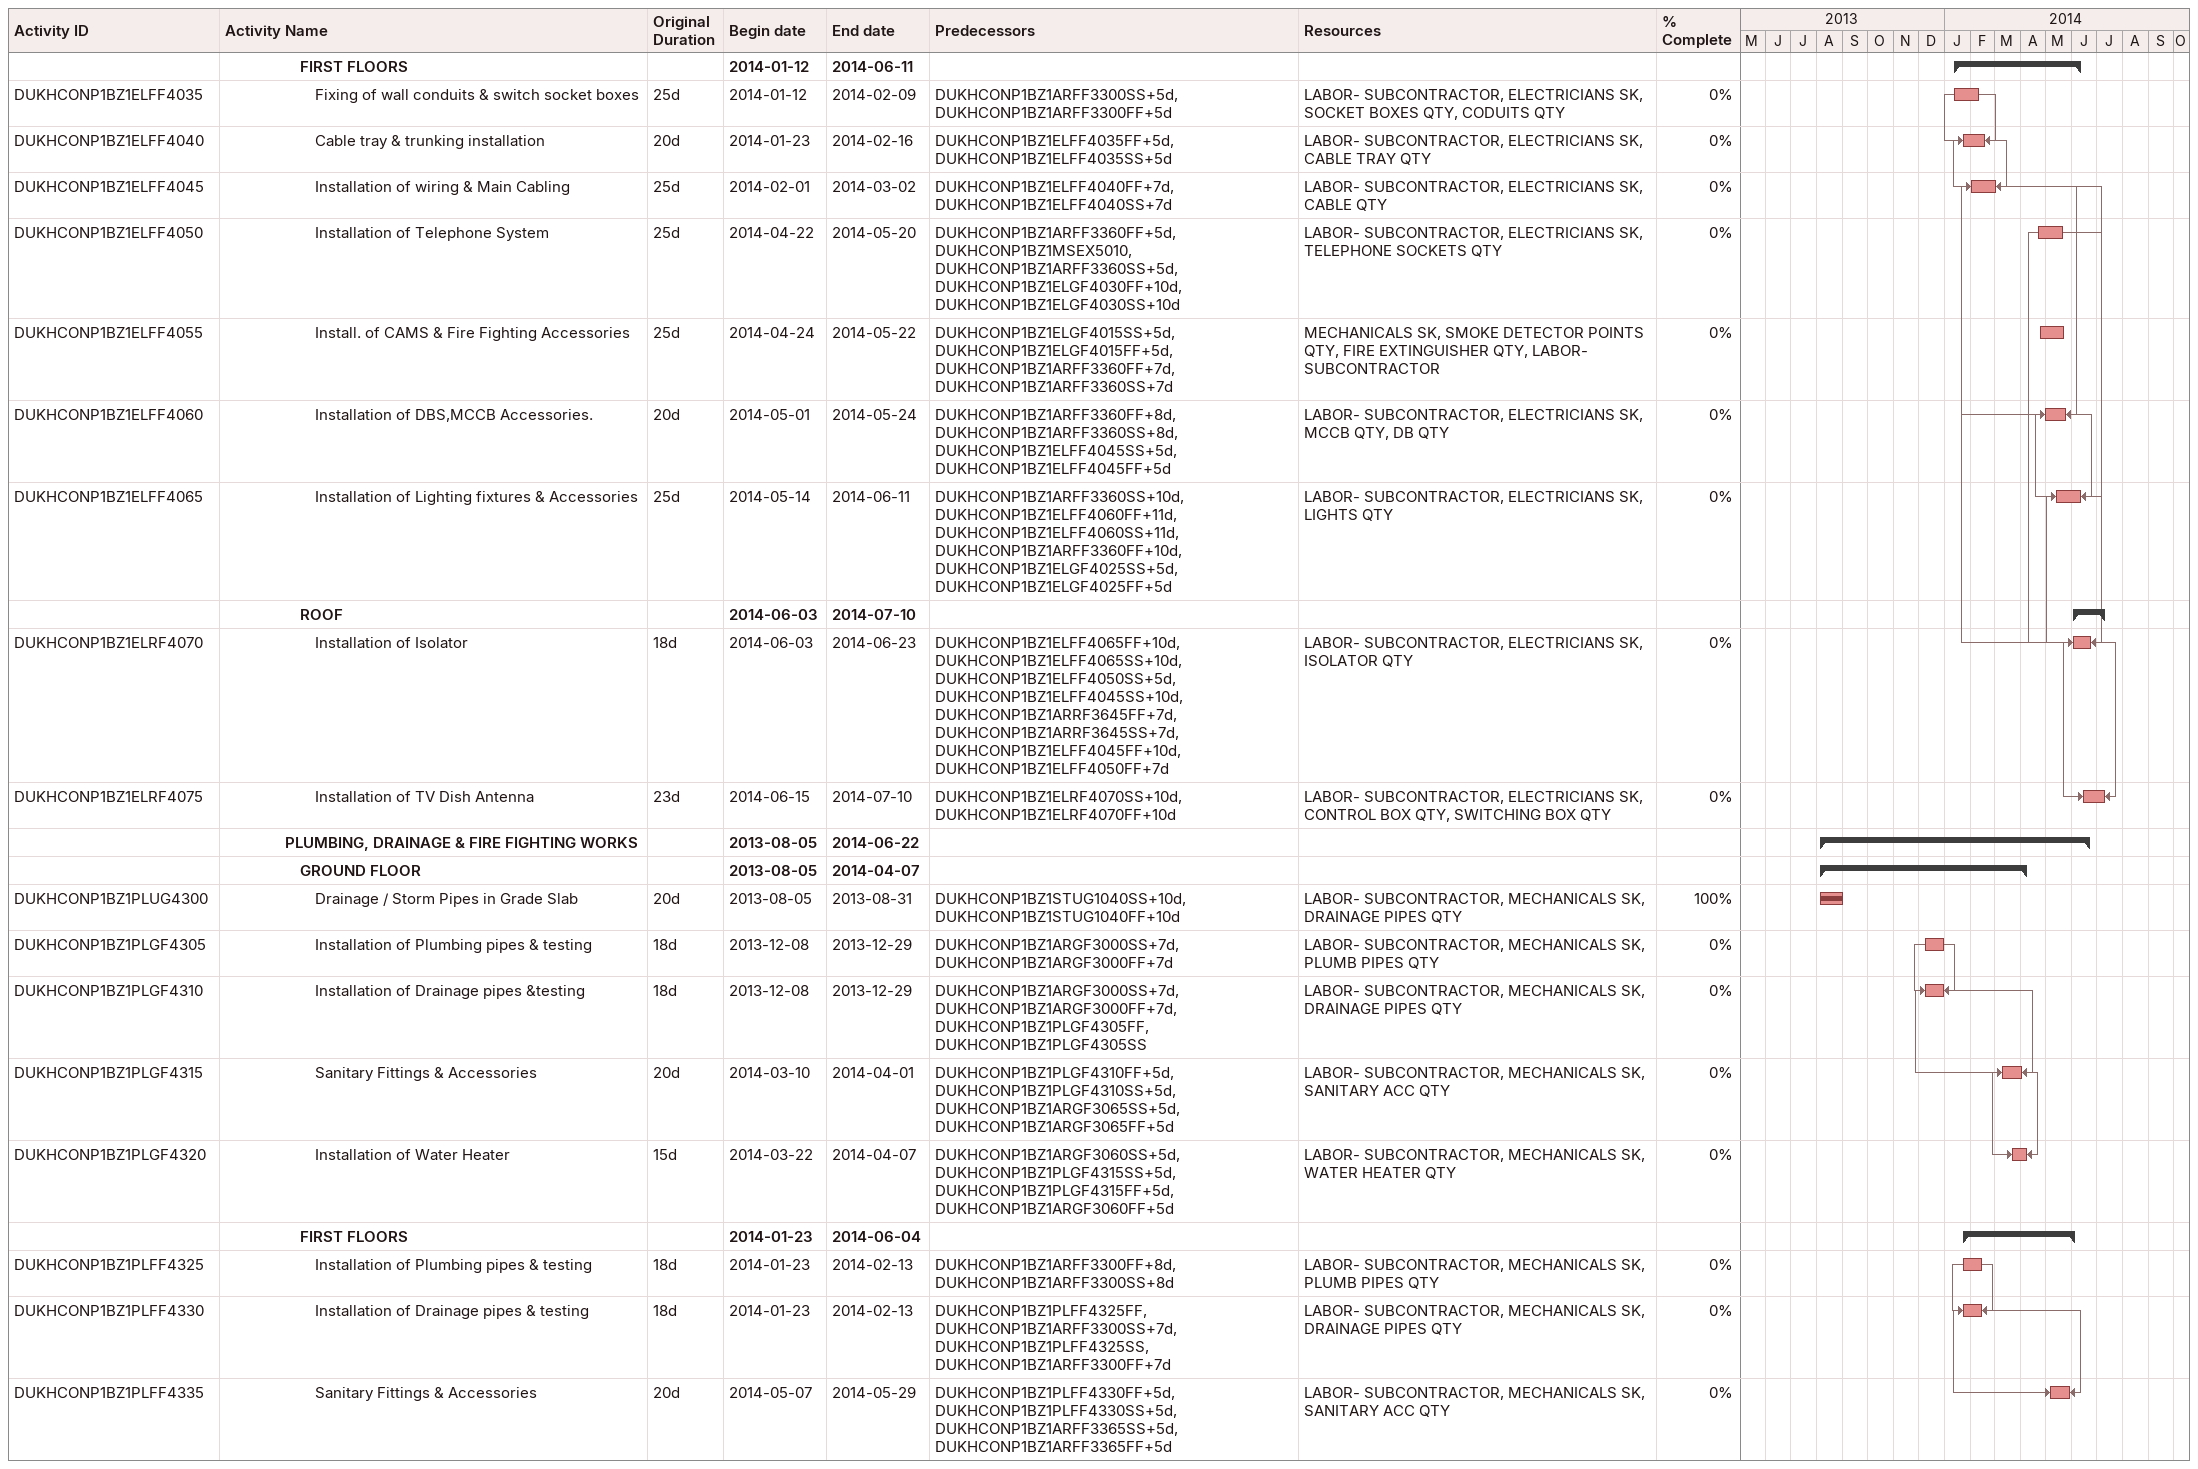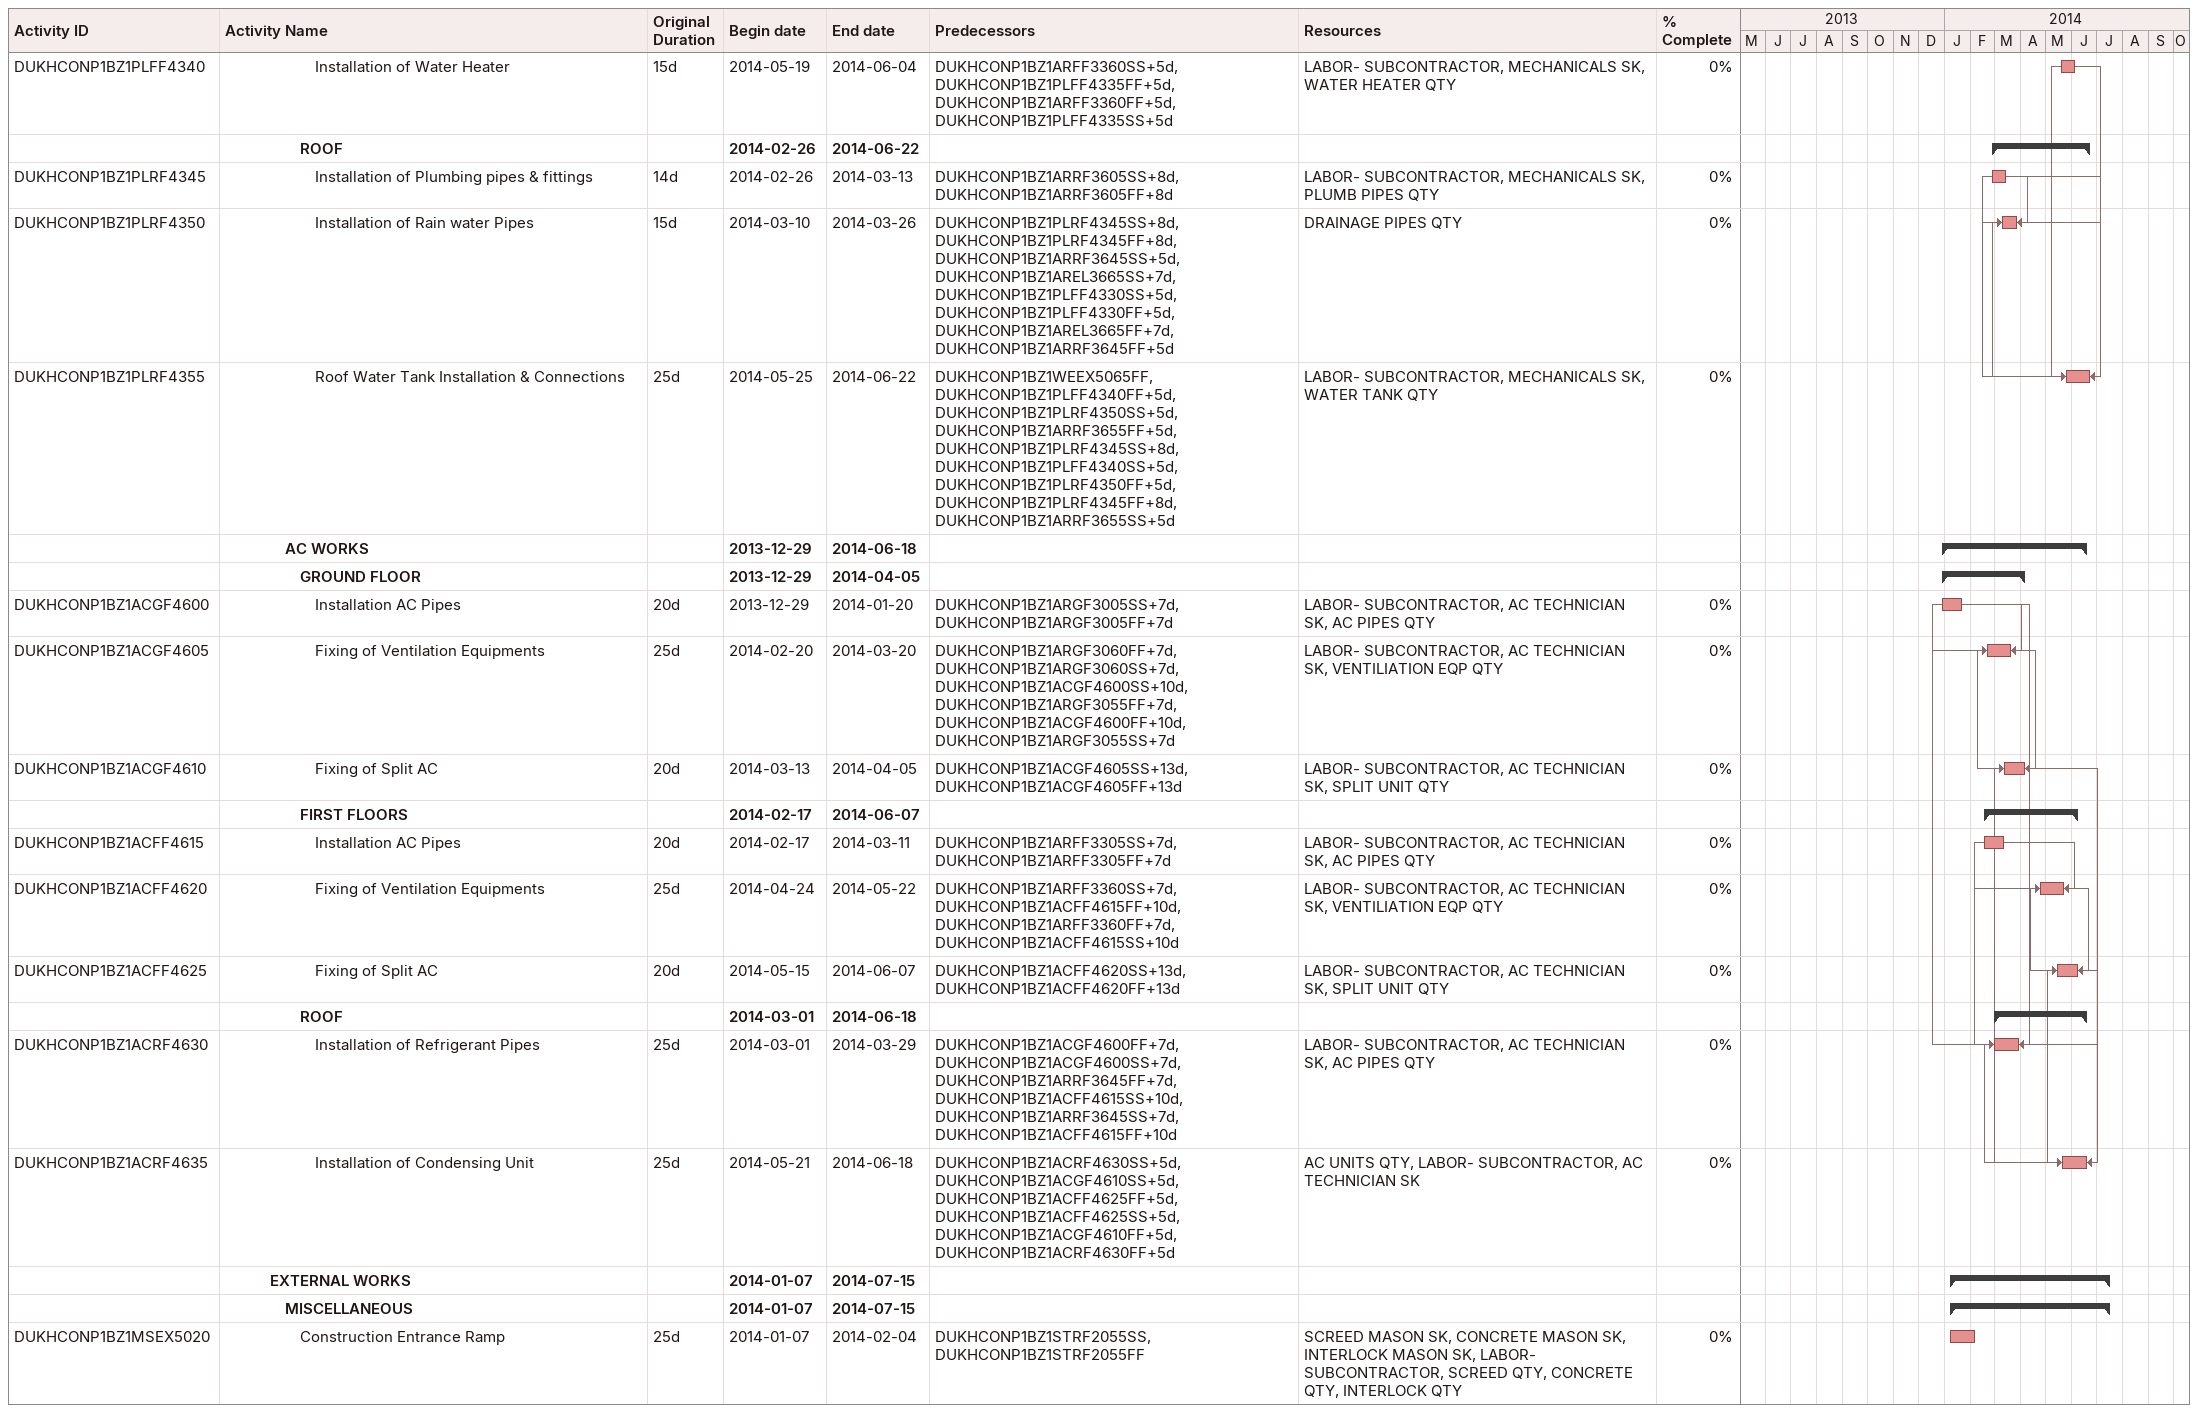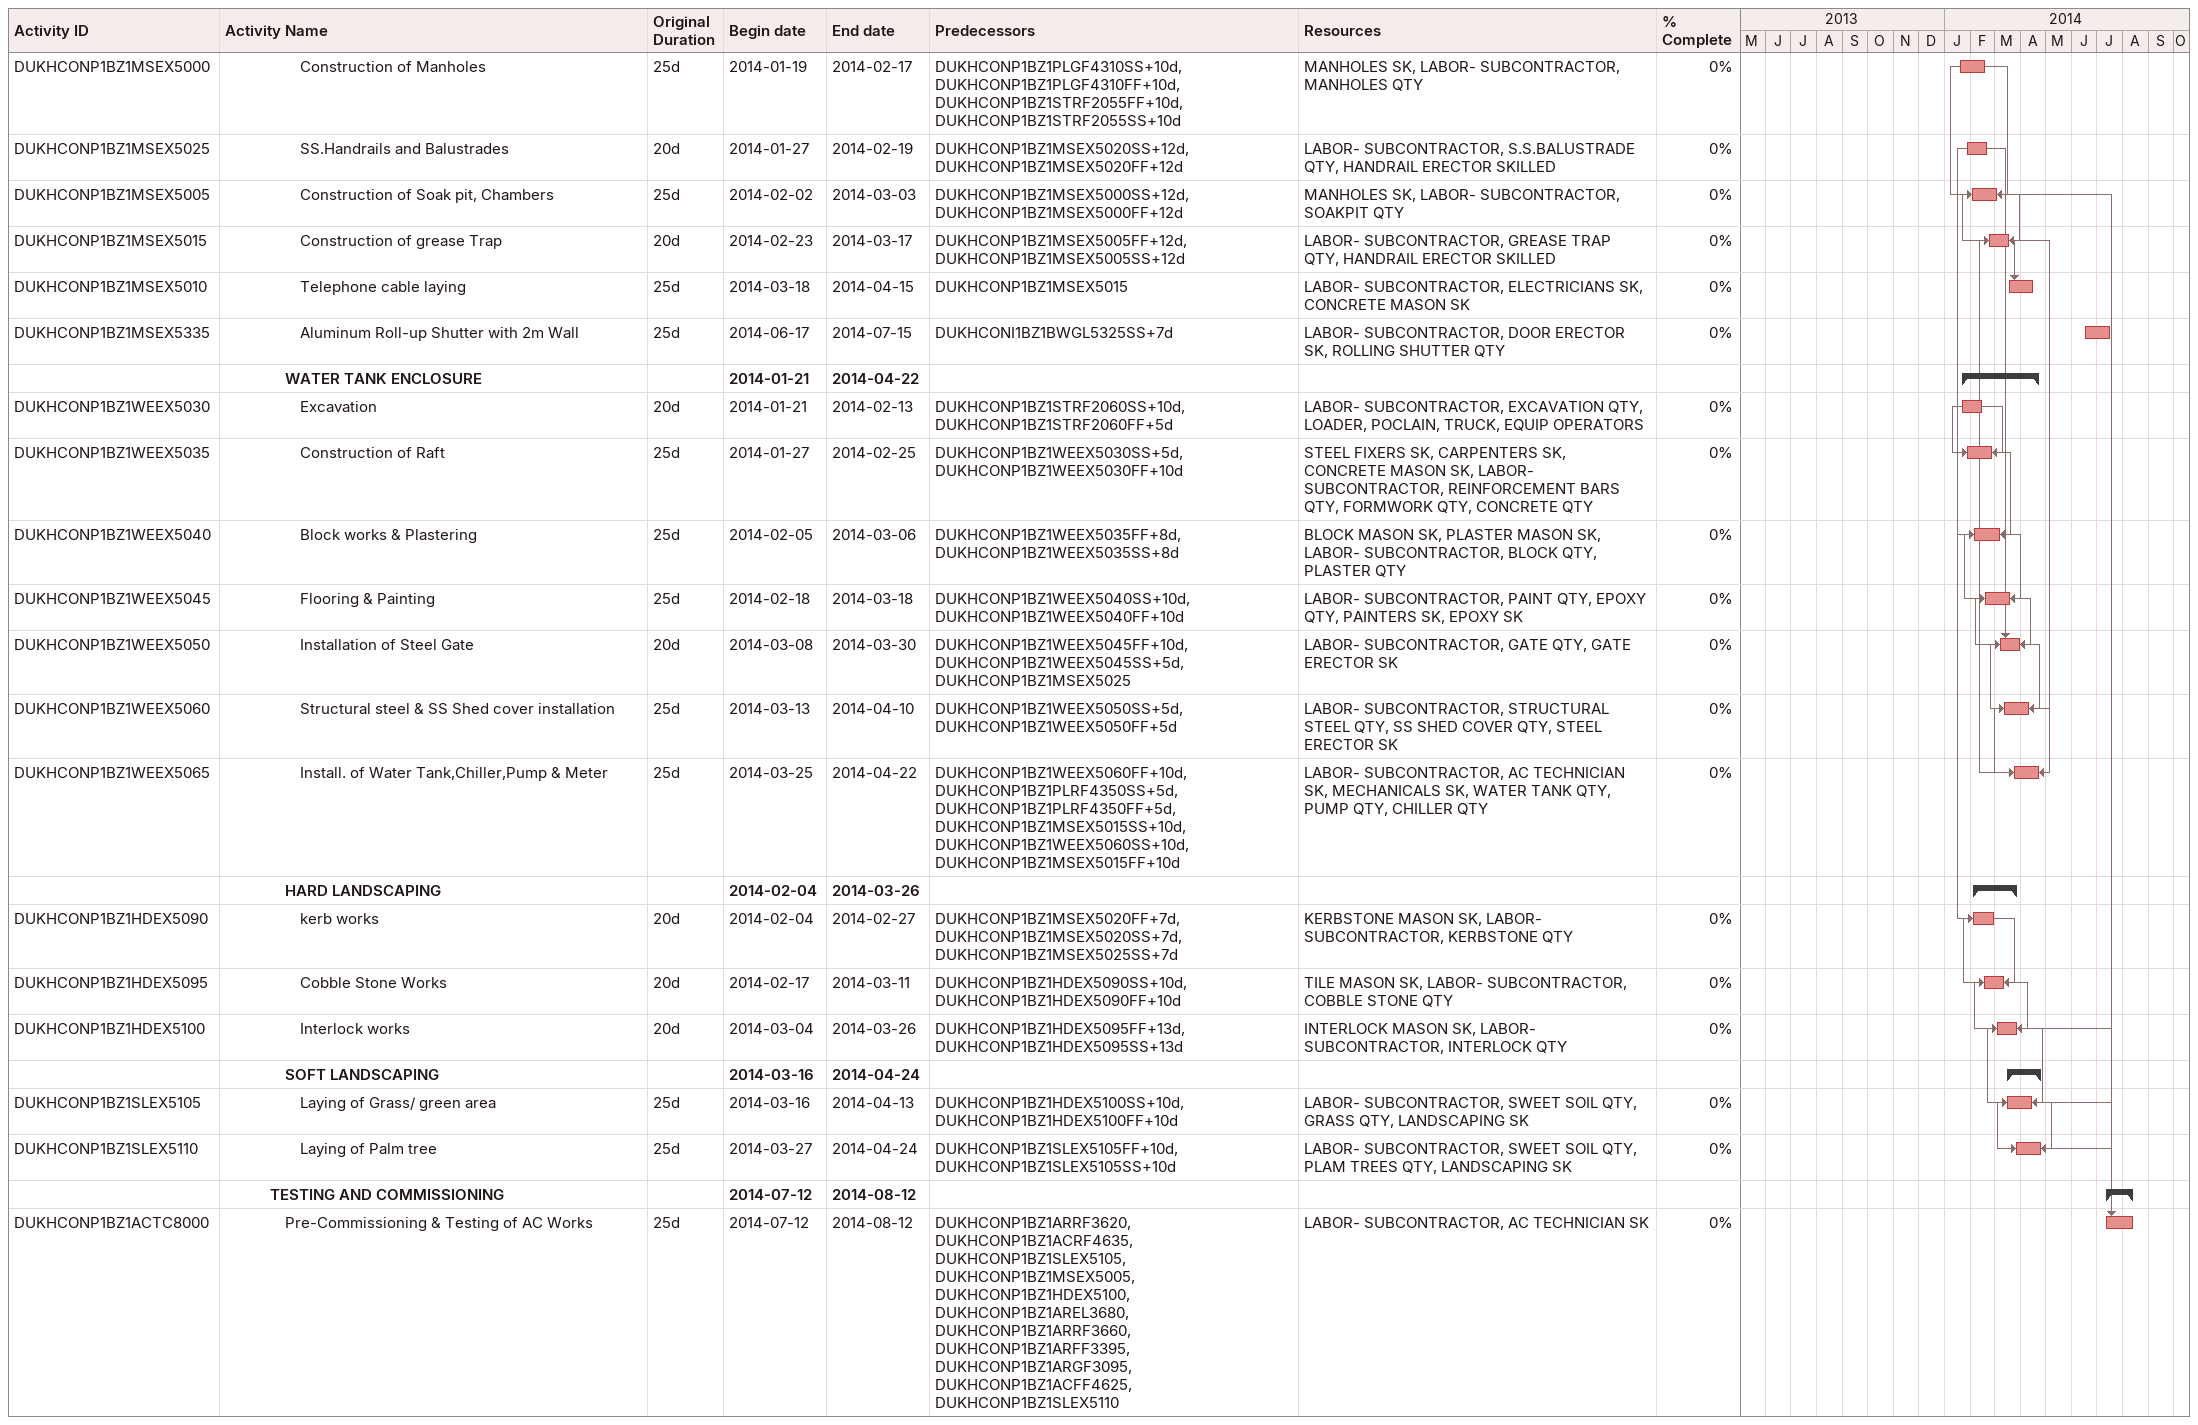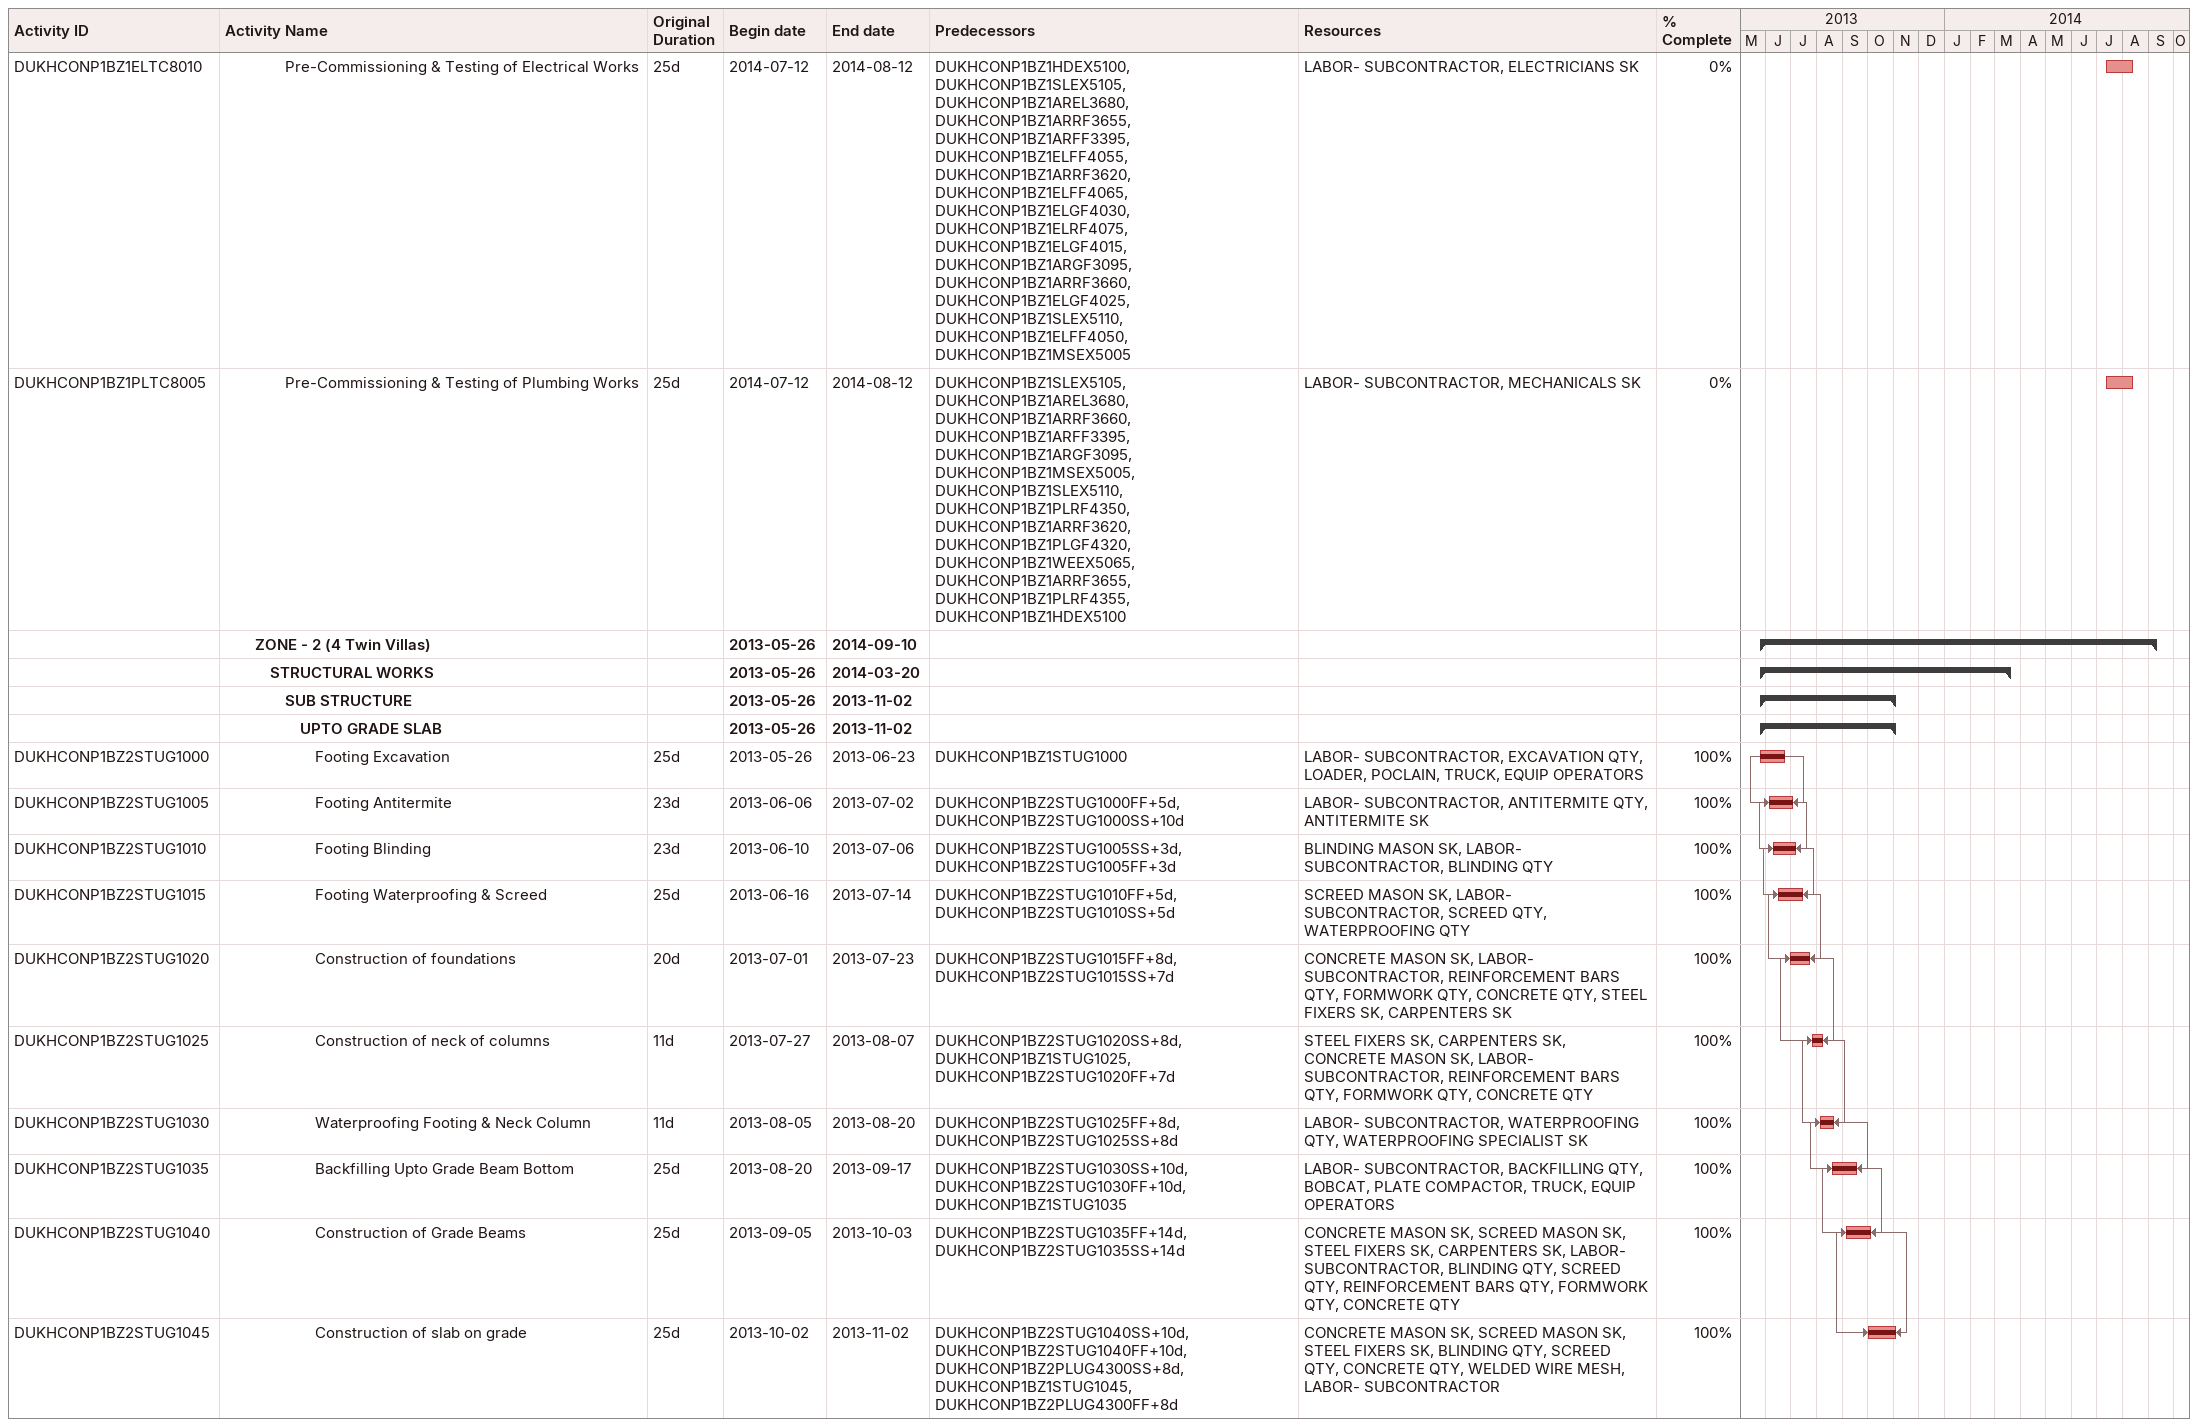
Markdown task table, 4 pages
| ID | Level | Task | Original duration | Start | Finish | Predecessors | Resources | % complete |
|---|---|---|---|---|---|---|---|---|
|  | 6 | **FIRST FLOORS** |  | 2014-01-12 | 2014-06-11 |  |  |  |
| DUKHCONP1BZ1ELFF4035 | 7 | Fixing of wall conduits & switch socket boxes | 25d | 2014-01-12 | 2014-02-09 | DUKHCONP1BZ1ARFF3300SS+5d, DUKHCONP1BZ1ARFF3300FF+5d | LABOR- SUBCONTRACTOR, ELECTRICIANS SK, SOCKET BOXES QTY, CODUITS QTY | 0 |
| DUKHCONP1BZ1ELFF4040 | 7 | Cable tray & trunking installation | 20d | 2014-01-23 | 2014-02-16 | DUKHCONP1BZ1ELFF4035FF+5d, DUKHCONP1BZ1ELFF4035SS+5d | LABOR- SUBCONTRACTOR, ELECTRICIANS SK, CABLE TRAY QTY | 0 |
| DUKHCONP1BZ1ELFF4045 | 7 | Installation of wiring & Main Cabling | 25d | 2014-02-01 | 2014-03-02 | DUKHCONP1BZ1ELFF4040FF+7d, DUKHCONP1BZ1ELFF4040SS+7d | LABOR- SUBCONTRACTOR, ELECTRICIANS SK, CABLE QTY | 0 |
| DUKHCONP1BZ1ELFF4050 | 7 | Installation of Telephone System | 25d | 2014-04-22 | 2014-05-20 | DUKHCONP1BZ1ARFF3360FF+5d, DUKHCONP1BZ1MSEX5010, DUKHCONP1BZ1ARFF3360SS+5d, DUKHCONP1BZ1ELGF4030FF+10d, DUKHCONP1BZ1ELGF4030SS+10d | LABOR- SUBCONTRACTOR, ELECTRICIANS SK, TELEPHONE SOCKETS QTY | 0 |
| DUKHCONP1BZ1ELFF4055 | 7 | Install. of CAMS & Fire Fighting Accessories | 25d | 2014-04-24 | 2014-05-22 | DUKHCONP1BZ1ELGF4015SS+5d, DUKHCONP1BZ1ELGF4015FF+5d, DUKHCONP1BZ1ARFF3360FF+7d, DUKHCONP1BZ1ARFF3360SS+7d | MECHANICALS SK, SMOKE DETECTOR POINTS QTY, FIRE EXTINGUISHER QTY, LABOR- SUBCONTRACTOR | 0 |
| DUKHCONP1BZ1ELFF4060 | 7 | Installation of DBS,MCCB Accessories. | 20d | 2014-05-01 | 2014-05-24 | DUKHCONP1BZ1ARFF3360FF+8d, DUKHCONP1BZ1ARFF3360SS+8d, DUKHCONP1BZ1ELFF4045SS+5d, DUKHCONP1BZ1ELFF4045FF+5d | LABOR- SUBCONTRACTOR, ELECTRICIANS SK, MCCB QTY, DB QTY | 0 |
| DUKHCONP1BZ1ELFF4065 | 7 | Installation of Lighting fixtures & Accessories | 25d | 2014-05-14 | 2014-06-11 | DUKHCONP1BZ1ARFF3360SS+10d, DUKHCONP1BZ1ELFF4060FF+11d, DUKHCONP1BZ1ELFF4060SS+11d, DUKHCONP1BZ1ARFF3360FF+10d, DUKHCONP1BZ1ELGF4025SS+5d, DUKHCONP1BZ1ELGF4025FF+5d | LABOR- SUBCONTRACTOR, ELECTRICIANS SK, LIGHTS QTY | 0 |
|  | 6 | **ROOF** |  | 2014-06-03 | 2014-07-10 |  |  |  |
| DUKHCONP1BZ1ELRF4070 | 7 | Installation of Isolator | 18d | 2014-06-03 | 2014-06-23 | DUKHCONP1BZ1ELFF4065FF+10d, DUKHCONP1BZ1ELFF4065SS+10d, DUKHCONP1BZ1ELFF4050SS+5d, DUKHCONP1BZ1ELFF4045SS+10d, DUKHCONP1BZ1ARRF3645FF+7d, DUKHCONP1BZ1ARRF3645SS+7d, DUKHCONP1BZ1ELFF4045FF+10d, DUKHCONP1BZ1ELFF4050FF+7d | LABOR- SUBCONTRACTOR, ELECTRICIANS SK, ISOLATOR QTY | 0 |
| DUKHCONP1BZ1ELRF4075 | 7 | Installation of TV Dish Antenna | 23d | 2014-06-15 | 2014-07-10 | DUKHCONP1BZ1ELRF4070SS+10d, DUKHCONP1BZ1ELRF4070FF+10d | LABOR- SUBCONTRACTOR, ELECTRICIANS SK, CONTROL BOX QTY, SWITCHING BOX QTY | 0 |
|  | 5 | **PLUMBING, DRAINAGE & FIRE FIGHTING WORKS** |  | 2013-08-05 | 2014-06-22 |  |  |  |
|  | 6 | **GROUND FLOOR** |  | 2013-08-05 | 2014-04-07 |  |  |  |
| DUKHCONP1BZ1PLUG4300 | 7 | Drainage / Storm Pipes in Grade Slab | 20d | 2013-08-05 | 2013-08-31 | DUKHCONP1BZ1STUG1040SS+10d, DUKHCONP1BZ1STUG1040FF+10d | LABOR- SUBCONTRACTOR, MECHANICALS SK, DRAINAGE PIPES QTY | 100 |
| DUKHCONP1BZ1PLGF4305 | 7 | Installation of Plumbing pipes & testing | 18d | 2013-12-08 | 2013-12-29 | DUKHCONP1BZ1ARGF3000SS+7d, DUKHCONP1BZ1ARGF3000FF+7d | LABOR- SUBCONTRACTOR, MECHANICALS SK, PLUMB PIPES QTY | 0 |
| DUKHCONP1BZ1PLGF4310 | 7 | Installation of Drainage pipes &testing | 18d | 2013-12-08 | 2013-12-29 | DUKHCONP1BZ1ARGF3000SS+7d, DUKHCONP1BZ1ARGF3000FF+7d, DUKHCONP1BZ1PLGF4305FF, DUKHCONP1BZ1PLGF4305SS | LABOR- SUBCONTRACTOR, MECHANICALS SK, DRAINAGE PIPES QTY | 0 |
| DUKHCONP1BZ1PLGF4315 | 7 | Sanitary Fittings & Accessories | 20d | 2014-03-10 | 2014-04-01 | DUKHCONP1BZ1PLGF4310FF+5d, DUKHCONP1BZ1PLGF4310SS+5d, DUKHCONP1BZ1ARGF3065SS+5d, DUKHCONP1BZ1ARGF3065FF+5d | LABOR- SUBCONTRACTOR, MECHANICALS SK, SANITARY ACC QTY | 0 |
| DUKHCONP1BZ1PLGF4320 | 7 | Installation of Water Heater | 15d | 2014-03-22 | 2014-04-07 | DUKHCONP1BZ1ARGF3060SS+5d, DUKHCONP1BZ1PLGF4315SS+5d, DUKHCONP1BZ1PLGF4315FF+5d, DUKHCONP1BZ1ARGF3060FF+5d | LABOR- SUBCONTRACTOR, MECHANICALS SK, WATER HEATER QTY | 0 |
|  | 6 | **FIRST FLOORS** |  | 2014-01-23 | 2014-06-04 |  |  |  |
| DUKHCONP1BZ1PLFF4325 | 7 | Installation of Plumbing pipes & testing | 18d | 2014-01-23 | 2014-02-13 | DUKHCONP1BZ1ARFF3300FF+8d, DUKHCONP1BZ1ARFF3300SS+8d | LABOR- SUBCONTRACTOR, MECHANICALS SK, PLUMB PIPES QTY | 0 |
| DUKHCONP1BZ1PLFF4330 | 7 | Installation of Drainage pipes & testing | 18d | 2014-01-23 | 2014-02-13 | DUKHCONP1BZ1PLFF4325FF, DUKHCONP1BZ1ARFF3300SS+7d, DUKHCONP1BZ1PLFF4325SS, DUKHCONP1BZ1ARFF3300FF+7d | LABOR- SUBCONTRACTOR, MECHANICALS SK, DRAINAGE PIPES QTY | 0 |
| DUKHCONP1BZ1PLFF4335 | 7 | Sanitary Fittings & Accessories | 20d | 2014-05-07 | 2014-05-29 | DUKHCONP1BZ1PLFF4330FF+5d, DUKHCONP1BZ1PLFF4330SS+5d, DUKHCONP1BZ1ARFF3365SS+5d, DUKHCONP1BZ1ARFF3365FF+5d | LABOR- SUBCONTRACTOR, MECHANICALS SK, SANITARY ACC QTY | 0 |
| DUKHCONP1BZ1PLFF4340 | 7 | Installation of Water Heater | 15d | 2014-05-19 | 2014-06-04 | DUKHCONP1BZ1ARFF3360SS+5d, DUKHCONP1BZ1PLFF4335FF+5d, DUKHCONP1BZ1ARFF3360FF+5d, DUKHCONP1BZ1PLFF4335SS+5d | LABOR- SUBCONTRACTOR, MECHANICALS SK, WATER HEATER QTY | 0 |
|  | 6 | **ROOF** |  | 2014-02-26 | 2014-06-22 |  |  |  |
| DUKHCONP1BZ1PLRF4345 | 7 | Installation of Plumbing pipes & fittings | 14d | 2014-02-26 | 2014-03-13 | DUKHCONP1BZ1ARRF3605SS+8d, DUKHCONP1BZ1ARRF3605FF+8d | LABOR- SUBCONTRACTOR, MECHANICALS SK, PLUMB PIPES QTY | 0 |
| DUKHCONP1BZ1PLRF4350 | 7 | Installation of Rain water Pipes | 15d | 2014-03-10 | 2014-03-26 | DUKHCONP1BZ1PLRF4345SS+8d, DUKHCONP1BZ1PLRF4345FF+8d, DUKHCONP1BZ1ARRF3645SS+5d, DUKHCONP1BZ1AREL3665SS+7d, DUKHCONP1BZ1PLFF4330SS+5d, DUKHCONP1BZ1PLFF4330FF+5d, DUKHCONP1BZ1AREL3665FF+7d, DUKHCONP1BZ1ARRF3645FF+5d | DRAINAGE PIPES QTY | 0 |
| DUKHCONP1BZ1PLRF4355 | 7 | Roof Water Tank Installation & Connections | 25d | 2014-05-25 | 2014-06-22 | DUKHCONP1BZ1WEEX5065FF, DUKHCONP1BZ1PLFF4340FF+5d, DUKHCONP1BZ1PLRF4350SS+5d, DUKHCONP1BZ1ARRF3655FF+5d, DUKHCONP1BZ1PLRF4345SS+8d, DUKHCONP1BZ1PLFF4340SS+5d, DUKHCONP1BZ1PLRF4350FF+5d, DUKHCONP1BZ1PLRF4345FF+8d, DUKHCONP1BZ1ARRF3655SS+5d | LABOR- SUBCONTRACTOR, MECHANICALS SK, WATER TANK QTY | 0 |
|  | 5 | **AC WORKS** |  | 2013-12-29 | 2014-06-18 |  |  |  |
|  | 6 | **GROUND FLOOR** |  | 2013-12-29 | 2014-04-05 |  |  |  |
| DUKHCONP1BZ1ACGF4600 | 7 | Installation AC Pipes | 20d | 2013-12-29 | 2014-01-20 | DUKHCONP1BZ1ARGF3005SS+7d, DUKHCONP1BZ1ARGF3005FF+7d | LABOR- SUBCONTRACTOR, AC TECHNICIAN SK, AC PIPES QTY | 0 |
| DUKHCONP1BZ1ACGF4605 | 7 | Fixing of Ventilation Equipments | 25d | 2014-02-20 | 2014-03-20 | DUKHCONP1BZ1ARGF3060FF+7d, DUKHCONP1BZ1ARGF3060SS+7d, DUKHCONP1BZ1ACGF4600SS+10d, DUKHCONP1BZ1ARGF3055FF+7d, DUKHCONP1BZ1ACGF4600FF+10d, DUKHCONP1BZ1ARGF3055SS+7d | LABOR- SUBCONTRACTOR, AC TECHNICIAN SK, VENTILIATION EQP QTY | 0 |
| DUKHCONP1BZ1ACGF4610 | 7 | Fixing of Split AC | 20d | 2014-03-13 | 2014-04-05 | DUKHCONP1BZ1ACGF4605SS+13d, DUKHCONP1BZ1ACGF4605FF+13d | LABOR- SUBCONTRACTOR, AC TECHNICIAN SK, SPLIT UNIT QTY | 0 |
|  | 6 | **FIRST FLOORS** |  | 2014-02-17 | 2014-06-07 |  |  |  |
| DUKHCONP1BZ1ACFF4615 | 7 | Installation AC Pipes | 20d | 2014-02-17 | 2014-03-11 | DUKHCONP1BZ1ARFF3305SS+7d, DUKHCONP1BZ1ARFF3305FF+7d | LABOR- SUBCONTRACTOR, AC TECHNICIAN SK, AC PIPES QTY | 0 |
| DUKHCONP1BZ1ACFF4620 | 7 | Fixing of Ventilation Equipments | 25d | 2014-04-24 | 2014-05-22 | DUKHCONP1BZ1ARFF3360SS+7d, DUKHCONP1BZ1ACFF4615FF+10d, DUKHCONP1BZ1ARFF3360FF+7d, DUKHCONP1BZ1ACFF4615SS+10d | LABOR- SUBCONTRACTOR, AC TECHNICIAN SK, VENTILIATION EQP QTY | 0 |
| DUKHCONP1BZ1ACFF4625 | 7 | Fixing of Split AC | 20d | 2014-05-15 | 2014-06-07 | DUKHCONP1BZ1ACFF4620SS+13d, DUKHCONP1BZ1ACFF4620FF+13d | LABOR- SUBCONTRACTOR, AC TECHNICIAN SK, SPLIT UNIT QTY | 0 |
|  | 6 | **ROOF** |  | 2014-03-01 | 2014-06-18 |  |  |  |
| DUKHCONP1BZ1ACRF4630 | 7 | Installation of Refrigerant Pipes | 25d | 2014-03-01 | 2014-03-29 | DUKHCONP1BZ1ACGF4600FF+7d, DUKHCONP1BZ1ACGF4600SS+7d, DUKHCONP1BZ1ARRF3645FF+7d, DUKHCONP1BZ1ACFF4615SS+10d, DUKHCONP1BZ1ARRF3645SS+7d, DUKHCONP1BZ1ACFF4615FF+10d | LABOR- SUBCONTRACTOR, AC TECHNICIAN SK, AC PIPES QTY | 0 |
| DUKHCONP1BZ1ACRF4635 | 7 | Installation of Condensing Unit | 25d | 2014-05-21 | 2014-06-18 | DUKHCONP1BZ1ACRF4630SS+5d, DUKHCONP1BZ1ACGF4610SS+5d, DUKHCONP1BZ1ACFF4625FF+5d, DUKHCONP1BZ1ACFF4625SS+5d, DUKHCONP1BZ1ACGF4610FF+5d, DUKHCONP1BZ1ACRF4630FF+5d | AC UNITS QTY, LABOR- SUBCONTRACTOR, AC TECHNICIAN SK | 0 |
|  | 4 | **EXTERNAL WORKS** |  | 2014-01-07 | 2014-07-15 |  |  |  |
|  | 5 | **MISCELLANEOUS** |  | 2014-01-07 | 2014-07-15 |  |  |  |
| DUKHCONP1BZ1MSEX5020 | 6 | Construction Entrance Ramp | 25d | 2014-01-07 | 2014-02-04 | DUKHCONP1BZ1STRF2055SS, DUKHCONP1BZ1STRF2055FF | SCREED MASON SK, CONCRETE MASON SK, INTERLOCK MASON SK, LABOR- SUBCONTRACTOR, SCREED QTY, CONCRETE QTY, INTERLOCK QTY | 0 |
| DUKHCONP1BZ1MSEX5000 | 6 | Construction of Manholes | 25d | 2014-01-19 | 2014-02-17 | DUKHCONP1BZ1PLGF4310SS+10d, DUKHCONP1BZ1PLGF4310FF+10d, DUKHCONP1BZ1STRF2055FF+10d, DUKHCONP1BZ1STRF2055SS+10d | MANHOLES SK, LABOR- SUBCONTRACTOR, MANHOLES QTY | 0 |
| DUKHCONP1BZ1MSEX5025 | 6 | SS.Handrails and Balustrades | 20d | 2014-01-27 | 2014-02-19 | DUKHCONP1BZ1MSEX5020SS+12d, DUKHCONP1BZ1MSEX5020FF+12d | LABOR- SUBCONTRACTOR, S.S.BALUSTRADE QTY, HANDRAIL ERECTOR SKILLED | 0 |
| DUKHCONP1BZ1MSEX5005 | 6 | Construction of Soak pit, Chambers | 25d | 2014-02-02 | 2014-03-03 | DUKHCONP1BZ1MSEX5000SS+12d, DUKHCONP1BZ1MSEX5000FF+12d | MANHOLES SK, LABOR- SUBCONTRACTOR, SOAKPIT QTY | 0 |
| DUKHCONP1BZ1MSEX5015 | 6 | Construction of grease Trap | 20d | 2014-02-23 | 2014-03-17 | DUKHCONP1BZ1MSEX5005FF+12d, DUKHCONP1BZ1MSEX5005SS+12d | LABOR- SUBCONTRACTOR, GREASE TRAP QTY, HANDRAIL ERECTOR SKILLED | 0 |
| DUKHCONP1BZ1MSEX5010 | 6 | Telephone cable laying | 25d | 2014-03-18 | 2014-04-15 | DUKHCONP1BZ1MSEX5015 | LABOR- SUBCONTRACTOR, ELECTRICIANS SK, CONCRETE MASON SK | 0 |
| DUKHCONP1BZ1MSEX5335 | 6 | Aluminum Roll-up Shutter with 2m Wall | 25d | 2014-06-17 | 2014-07-15 | DUKHCONI1BZ1BWGL5325SS+7d | LABOR- SUBCONTRACTOR, DOOR ERECTOR SK, ROLLING SHUTTER QTY | 0 |
|  | 5 | **WATER TANK ENCLOSURE** |  | 2014-01-21 | 2014-04-22 |  |  |  |
| DUKHCONP1BZ1WEEX5030 | 6 | Excavation | 20d | 2014-01-21 | 2014-02-13 | DUKHCONP1BZ1STRF2060SS+10d, DUKHCONP1BZ1STRF2060FF+5d | LABOR- SUBCONTRACTOR, EXCAVATION QTY, LOADER, POCLAIN, TRUCK, EQUIP OPERATORS | 0 |
| DUKHCONP1BZ1WEEX5035 | 6 | Construction of Raft | 25d | 2014-01-27 | 2014-02-25 | DUKHCONP1BZ1WEEX5030SS+5d, DUKHCONP1BZ1WEEX5030FF+10d | STEEL FIXERS SK, CARPENTERS SK, CONCRETE MASON SK, LABOR- SUBCONTRACTOR, REINFORCEMENT BARS QTY, FORMWORK QTY, CONCRETE QTY | 0 |
| DUKHCONP1BZ1WEEX5040 | 6 | Block works & Plastering | 25d | 2014-02-05 | 2014-03-06 | DUKHCONP1BZ1WEEX5035FF+8d, DUKHCONP1BZ1WEEX5035SS+8d | BLOCK MASON SK, PLASTER MASON SK, LABOR- SUBCONTRACTOR, BLOCK QTY, PLASTER QTY | 0 |
| DUKHCONP1BZ1WEEX5045 | 6 | Flooring & Painting | 25d | 2014-02-18 | 2014-03-18 | DUKHCONP1BZ1WEEX5040SS+10d, DUKHCONP1BZ1WEEX5040FF+10d | LABOR- SUBCONTRACTOR, PAINT QTY, EPOXY QTY, PAINTERS SK, EPOXY SK | 0 |
| DUKHCONP1BZ1WEEX5050 | 6 | Installation of Steel Gate | 20d | 2014-03-08 | 2014-03-30 | DUKHCONP1BZ1WEEX5045FF+10d, DUKHCONP1BZ1WEEX5045SS+5d, DUKHCONP1BZ1MSEX5025 | LABOR- SUBCONTRACTOR, GATE QTY, GATE ERECTOR SK | 0 |
| DUKHCONP1BZ1WEEX5060 | 6 | Structural steel & SS Shed cover installation | 25d | 2014-03-13 | 2014-04-10 | DUKHCONP1BZ1WEEX5050SS+5d, DUKHCONP1BZ1WEEX5050FF+5d | LABOR- SUBCONTRACTOR, STRUCTURAL STEEL QTY, SS SHED COVER QTY, STEEL ERECTOR SK | 0 |
| DUKHCONP1BZ1WEEX5065 | 6 | Install. of Water Tank,Chiller,Pump & Meter | 25d | 2014-03-25 | 2014-04-22 | DUKHCONP1BZ1WEEX5060FF+10d, DUKHCONP1BZ1PLRF4350SS+5d, DUKHCONP1BZ1PLRF4350FF+5d, DUKHCONP1BZ1MSEX5015SS+10d, DUKHCONP1BZ1WEEX5060SS+10d, DUKHCONP1BZ1MSEX5015FF+10d | LABOR- SUBCONTRACTOR, AC TECHNICIAN SK, MECHANICALS SK, WATER TANK QTY, PUMP QTY, CHILLER QTY | 0 |
|  | 5 | **HARD LANDSCAPING** |  | 2014-02-04 | 2014-03-26 |  |  |  |
| DUKHCONP1BZ1HDEX5090 | 6 | kerb works | 20d | 2014-02-04 | 2014-02-27 | DUKHCONP1BZ1MSEX5020FF+7d, DUKHCONP1BZ1MSEX5020SS+7d, DUKHCONP1BZ1MSEX5025SS+7d | KERBSTONE MASON SK, LABOR- SUBCONTRACTOR, KERBSTONE QTY | 0 |
| DUKHCONP1BZ1HDEX5095 | 6 | Cobble Stone Works | 20d | 2014-02-17 | 2014-03-11 | DUKHCONP1BZ1HDEX5090SS+10d, DUKHCONP1BZ1HDEX5090FF+10d | TILE MASON SK, LABOR- SUBCONTRACTOR, COBBLE STONE QTY | 0 |
| DUKHCONP1BZ1HDEX5100 | 6 | Interlock works | 20d | 2014-03-04 | 2014-03-26 | DUKHCONP1BZ1HDEX5095FF+13d, DUKHCONP1BZ1HDEX5095SS+13d | INTERLOCK MASON SK, LABOR- SUBCONTRACTOR, INTERLOCK QTY | 0 |
|  | 5 | **SOFT LANDSCAPING** |  | 2014-03-16 | 2014-04-24 |  |  |  |
| DUKHCONP1BZ1SLEX5105 | 6 | Laying of Grass/ green area | 25d | 2014-03-16 | 2014-04-13 | DUKHCONP1BZ1HDEX5100SS+10d, DUKHCONP1BZ1HDEX5100FF+10d | LABOR- SUBCONTRACTOR, SWEET SOIL QTY, GRASS QTY, LANDSCAPING SK | 0 |
| DUKHCONP1BZ1SLEX5110 | 6 | Laying of Palm tree | 25d | 2014-03-27 | 2014-04-24 | DUKHCONP1BZ1SLEX5105FF+10d, DUKHCONP1BZ1SLEX5105SS+10d | LABOR- SUBCONTRACTOR, SWEET SOIL QTY, PLAM TREES QTY, LANDSCAPING SK | 0 |
|  | 4 | **TESTING AND COMMISSIONING** |  | 2014-07-12 | 2014-08-12 |  |  |  |
| DUKHCONP1BZ1ACTC8000 | 5 | Pre-Commissioning & Testing of AC Works | 25d | 2014-07-12 | 2014-08-12 | DUKHCONP1BZ1ARRF3620, DUKHCONP1BZ1ACRF4635, DUKHCONP1BZ1SLEX5105, DUKHCONP1BZ1MSEX5005, DUKHCONP1BZ1HDEX5100, DUKHCONP1BZ1AREL3680, DUKHCONP1BZ1ARRF3660, DUKHCONP1BZ1ARFF3395, DUKHCONP1BZ1ARGF3095, DUKHCONP1BZ1ACFF4625, DUKHCONP1BZ1SLEX5110 | LABOR- SUBCONTRACTOR, AC TECHNICIAN SK | 0 |
| DUKHCONP1BZ1ELTC8010 | 5 | Pre-Commissioning & Testing of Electrical Works | 25d | 2014-07-12 | 2014-08-12 | DUKHCONP1BZ1HDEX5100, DUKHCONP1BZ1SLEX5105, DUKHCONP1BZ1AREL3680, DUKHCONP1BZ1ARRF3655, DUKHCONP1BZ1ARFF3395, DUKHCONP1BZ1ELFF4055, DUKHCONP1BZ1ARRF3620, DUKHCONP1BZ1ELFF4065, DUKHCONP1BZ1ELGF4030, DUKHCONP1BZ1ELRF4075, DUKHCONP1BZ1ELGF4015, DUKHCONP1BZ1ARGF3095, DUKHCONP1BZ1ARRF3660, DUKHCONP1BZ1ELGF4025, DUKHCONP1BZ1SLEX5110, DUKHCONP1BZ1ELFF4050, DUKHCONP1BZ1MSEX5005 | LABOR- SUBCONTRACTOR, ELECTRICIANS SK | 0 |
| DUKHCONP1BZ1PLTC8005 | 5 | Pre-Commissioning & Testing of Plumbing Works | 25d | 2014-07-12 | 2014-08-12 | DUKHCONP1BZ1SLEX5105, DUKHCONP1BZ1AREL3680, DUKHCONP1BZ1ARRF3660, DUKHCONP1BZ1ARFF3395, DUKHCONP1BZ1ARGF3095, DUKHCONP1BZ1MSEX5005, DUKHCONP1BZ1SLEX5110, DUKHCONP1BZ1PLRF4350, DUKHCONP1BZ1ARRF3620, DUKHCONP1BZ1PLGF4320, DUKHCONP1BZ1WEEX5065, DUKHCONP1BZ1ARRF3655, DUKHCONP1BZ1PLRF4355, DUKHCONP1BZ1HDEX5100 | LABOR- SUBCONTRACTOR, MECHANICALS SK | 0 |
|  | 3 | **ZONE - 2 (4 Twin Villas)** |  | 2013-05-26 | 2014-09-10 |  |  |  |
|  | 4 | **STRUCTURAL WORKS** |  | 2013-05-26 | 2014-03-20 |  |  |  |
|  | 5 | **SUB STRUCTURE** |  | 2013-05-26 | 2013-11-02 |  |  |  |
|  | 6 | **UPTO GRADE SLAB** |  | 2013-05-26 | 2013-11-02 |  |  |  |
| DUKHCONP1BZ2STUG1000 | 7 | Footing Excavation | 25d | 2013-05-26 | 2013-06-23 | DUKHCONP1BZ1STUG1000 | LABOR- SUBCONTRACTOR, EXCAVATION QTY, LOADER, POCLAIN, TRUCK, EQUIP OPERATORS | 100 |
| DUKHCONP1BZ2STUG1005 | 7 | Footing Antitermite | 23d | 2013-06-06 | 2013-07-02 | DUKHCONP1BZ2STUG1000FF+5d, DUKHCONP1BZ2STUG1000SS+10d | LABOR- SUBCONTRACTOR, ANTITERMITE QTY, ANTITERMITE SK | 100 |
| DUKHCONP1BZ2STUG1010 | 7 | Footing Blinding | 23d | 2013-06-10 | 2013-07-06 | DUKHCONP1BZ2STUG1005SS+3d, DUKHCONP1BZ2STUG1005FF+3d | BLINDING MASON SK, LABOR- SUBCONTRACTOR, BLINDING QTY | 100 |
| DUKHCONP1BZ2STUG1015 | 7 | Footing Waterproofing & Screed | 25d | 2013-06-16 | 2013-07-14 | DUKHCONP1BZ2STUG1010FF+5d, DUKHCONP1BZ2STUG1010SS+5d | SCREED MASON SK, LABOR- SUBCONTRACTOR, SCREED QTY, WATERPROOFING QTY | 100 |
| DUKHCONP1BZ2STUG1020 | 7 | Construction of foundations | 20d | 2013-07-01 | 2013-07-23 | DUKHCONP1BZ2STUG1015FF+8d, DUKHCONP1BZ2STUG1015SS+7d | CONCRETE MASON SK, LABOR- SUBCONTRACTOR, REINFORCEMENT BARS QTY, FORMWORK QTY, CONCRETE QTY, STEEL FIXERS SK, CARPENTERS SK | 100 |
| DUKHCONP1BZ2STUG1025 | 7 | Construction of neck of columns | 11d | 2013-07-27 | 2013-08-07 | DUKHCONP1BZ2STUG1020SS+8d, DUKHCONP1BZ1STUG1025, DUKHCONP1BZ2STUG1020FF+7d | STEEL FIXERS SK, CARPENTERS SK, CONCRETE MASON SK, LABOR- SUBCONTRACTOR, REINFORCEMENT BARS QTY, FORMWORK QTY, CONCRETE QTY | 100 |
| DUKHCONP1BZ2STUG1030 | 7 | Waterproofing Footing & Neck Column | 11d | 2013-08-05 | 2013-08-20 | DUKHCONP1BZ2STUG1025FF+8d, DUKHCONP1BZ2STUG1025SS+8d | LABOR- SUBCONTRACTOR, WATERPROOFING QTY, WATERPROOFING SPECIALIST SK | 100 |
| DUKHCONP1BZ2STUG1035 | 7 | Backfilling Upto Grade Beam Bottom | 25d | 2013-08-20 | 2013-09-17 | DUKHCONP1BZ2STUG1030SS+10d, DUKHCONP1BZ2STUG1030FF+10d, DUKHCONP1BZ1STUG1035 | LABOR- SUBCONTRACTOR, BACKFILLING QTY, BOBCAT, PLATE COMPACTOR, TRUCK, EQUIP OPERATORS | 100 |
| DUKHCONP1BZ2STUG1040 | 7 | Construction of Grade Beams | 25d | 2013-09-05 | 2013-10-03 | DUKHCONP1BZ2STUG1035FF+14d, DUKHCONP1BZ2STUG1035SS+14d | CONCRETE MASON SK, SCREED MASON SK, STEEL FIXERS SK, CARPENTERS SK, LABOR- SUBCONTRACTOR, BLINDING QTY, SCREED QTY, REINFORCEMENT BARS QTY, FORMWORK QTY, CONCRETE QTY | 100 |
| DUKHCONP1BZ2STUG1045 | 7 | Construction of slab on grade | 25d | 2013-10-02 | 2013-11-02 | DUKHCONP1BZ2STUG1040SS+10d, DUKHCONP1BZ2STUG1040FF+10d, DUKHCONP1BZ2PLUG4300SS+8d, DUKHCONP1BZ1STUG1045, DUKHCONP1BZ2PLUG4300FF+8d | CONCRETE MASON SK, SCREED MASON SK, STEEL FIXERS SK, BLINDING QTY, SCREED QTY, CONCRETE QTY, WELDED WIRE MESH, LABOR- SUBCONTRACTOR | 100 |
